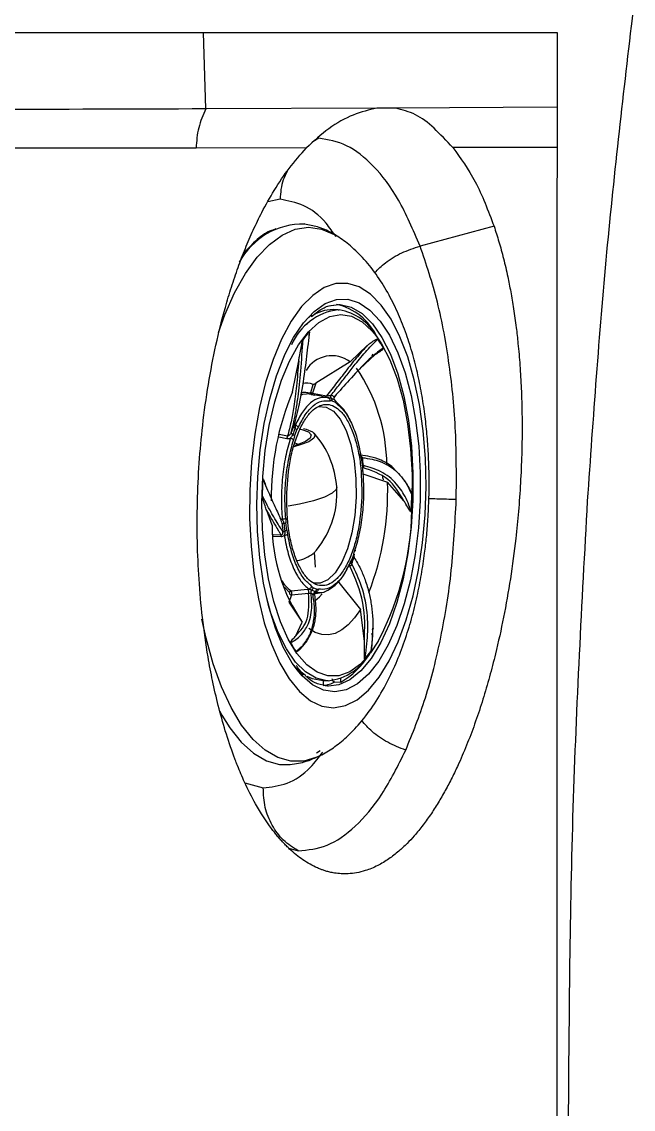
# Model space of a CAD drawing. Header units: inches. Extents: x 2 to 87, y 6 to 129.
# Drawn here: x 12.518 to 14.776, y 65.559 to 69.573 of the extents above; entities that cross this region are included whole.
import ezdxf

# ---------------------------------------------------------------- set-up
doc = ezdxf.new("R2010")
doc.units = ezdxf.units.IN
doc.header["$MEASUREMENT"] = 0
doc.layers.add('1', color=4, linetype='Continuous')

# ---------------------------------------------------------------- blocks, each defined once
blk = doc.blocks.new('2026 STRIDE')
at = {"layer": '1', "color": 3}
for p, q in [((9.2509, 48.4234), (10.856, 48.4234)), ((10.856, 48.4234), (12.1616, 48.4234)), ((10.8655, 48.1413), (10.856, 48.4234)), ((12.1616, 48.4234), (12.1616, 48.1477)), ((11.496, 48.1443), (10.8655, 48.1413)), ((11.5655, 48.1447), (11.496, 48.1443)), ((12.1616, 48.1477), (11.5655, 48.1447)), ((12.1616, 48.1477), (12.1615, 48.0733)), ((12.1615, 48.0733), (12.1615, 47.9989)), ((11.2816, 48.0329), (11.2663, 48.023)), ((11.2365, 47.9975), (10.8293, 47.9968)), ((12.1615, 47.9989), (11.7766, 47.9984)), ((11.139, 47.8078), (11.094, 47.7987)), ((11.1231, 47.6989), (11.1118, 47.6943)), ((11.2303, 47.7166), (11.2243, 47.7163)), ((11.9291, 47.7082), (11.6562, 47.635)), ((11.3457, 47.674), (11.3337, 47.6811)), ((11.2456, 47.3713), (11.2566, 47.3809)), ((11.3539, 47.4001), (11.335, 47.4006)), ((11.3539, 47.4001), (11.3578, 47.3999)), ((11.2393, 47.346), (11.2374, 47.3456)), ((11.3973, 47.2077), (11.4611, 47.2683)), ((11.1855, 47.0969), (11.2081, 47.2121)), ((11.3973, 47.2077), (11.2716, 47.1285)), ((11.489, 47.2335), (11.4335, 47.1819)), ((11.4814, 47.2264), (11.4787, 47.2329)), ((11.4797, 47.2377), (11.4826, 47.2304)), ((11.2521, 47.0951), (11.2616, 47.1244)), ((11.2716, 47.1285), (11.2594, 47.0916)), ((11.2922, 47.0808), (11.2461, 47.0889)), ((11.255, 47.0874), (11.2671, 47.0852)), ((11.2594, 47.0916), (11.3102, 47.0826)), ((11.2927, 47.0807), (11.2922, 47.0808)), ((11.2922, 47.0807), (11.3046, 47.0784)), ((11.3311, 47.0641), (11.324, 47.0636)), ((11.3311, 47.0641), (11.343, 47.0586)), ((11.3487, 47.0524), (11.343, 47.0586)), ((11.1908, 46.9757), (11.195, 46.9739)), ((11.195, 46.9739), (11.1949, 46.9625)), ((11.2064, 46.9654), (11.2011, 46.9563)), ((11.1343, 46.9304), (11.1645, 46.9249)), ((11.1362, 46.9403), (11.1669, 46.9348)), ((11.1926, 46.9339), (11.1888, 46.9188)), ((11.1926, 46.9339), (11.2011, 46.9563)), ((11.4407, 46.8464), (11.4373, 46.861)), ((11.4442, 46.8185), (11.4407, 46.8464)), ((11.4445, 46.8032), (11.4442, 46.8185)), ((11.4448, 46.7944), (11.5358, 46.7632)), ((11.5961, 46.6948), (11.5358, 46.7632)), ((11.1095, 46.6049), (11.0899, 46.6589)), ((11.1421, 46.6278), (11.147, 46.6266)), ((11.1599, 46.6293), (11.1603, 46.614)), ((11.1637, 46.5861), (11.1603, 46.614)), ((11.114, 46.57), (11.1417, 46.569)), ((11.1147, 46.5643), (11.1432, 46.5633)), ((11.1637, 46.5861), (11.1671, 46.5714)), ((11.2694, 46.4496), (11.2663, 46.5056)), ((11.4118, 46.4985), (11.4033, 46.4762)), ((11.4118, 46.4985), (11.4156, 46.5137)), ((11.398, 46.467), (11.4033, 46.4762)), ((11.3984, 46.4645), (11.4023, 46.4702)), ((11.174, 46.3568), (11.1551, 46.3761)), ((11.1797, 46.3623), (11.2409, 46.3687)), ((11.2409, 46.3687), (11.2459, 46.3692)), ((11.2557, 46.3801), (11.2614, 46.3739)), ((11.2733, 46.3684), (11.2614, 46.3739)), ((11.2733, 46.3684), (11.2805, 46.3689)), ((11.3517, 46.3991), (11.4355, 46.2943)), ((11.1817, 46.3464), (11.171, 46.3205)), ((11.171, 46.3205), (11.221, 46.2468)), ((11.2445, 46.353), (11.1817, 46.3464)), ((11.2599, 46.3513), (11.3022, 46.3581)), ((11.4503, 46.1763), (11.4355, 46.2943)), ((11.1973, 46.1967), (11.221, 46.2468)), ((11.4818, 46.2257), (11.4789, 46.2182)), ((11.4826, 46.2231), (11.4802, 46.2172)), ((11.2237, 46.1658), (11.2292, 46.1674)), ((11.2974, 46.0311), (11.3163, 46.0306)), ((11.2979, 46.0311), (11.2982, 46.0152)), ((11.2979, 46.0301), (11.3012, 46.031)), ((11.3417, 46.0264), (11.3632, 46.0258)), ((11.3637, 46.0261), (11.3635, 46.0387)), ((10.9158, 45.9196), (10.9246, 45.9034)), ((11.2737, 45.7652), (11.2869, 45.7729)), ((11.2862, 45.7538), (11.2798, 45.7507)), ((11.0096, 45.6537), (11.0769, 45.6354)), ((11.1716, 45.4123), (11.2065, 45.4028))]:
    blk.add_line(p, q, dxfattribs=at)
at = {"layer": '1', "color": 3, "flags": 128}
for points in [[(10.9112, 47.3164), (10.9349, 47.3808), (10.9714, 47.4626), (11.0114, 47.5339), (11.0545, 47.5937), (11.0999, 47.6413), (11.147, 47.6759), (11.1952, 47.6971), (11.2437, 47.7045), (11.292, 47.6981), (11.3394, 47.6779), (11.3434, 47.6755)], [(11.0271, 46.7347), (11.0265, 46.63), (11.0318, 46.5269), (11.0427, 46.4272), (11.0592, 46.3326), (11.0809, 46.2448), (11.1074, 46.1654), (11.1383, 46.0958), (11.173, 46.0372), (11.2109, 45.9908), (11.2514, 45.9572), (11.2936, 45.9372), (11.3368, 45.9311), (11.3804, 45.9389), (11.4234, 45.9606), (11.4651, 45.9958), (11.5049, 46.0438), (11.5419, 46.1037), (11.5755, 46.1746), (11.6051, 46.2551), (11.6302, 46.3438), (11.6504, 46.4391), (11.6652, 46.5394), (11.6744, 46.6428), (11.6779, 46.7475), (11.6756, 46.8515), (11.6675, 46.9532), (11.6537, 47.0506), (11.6346, 47.142), (11.6104, 47.2258), (11.5816, 47.3005), (11.5488, 47.3647), (11.5124, 47.4173), (11.4731, 47.4574), (11.4317, 47.4842), (11.3889, 47.4973), (11.3454, 47.4965), (11.302, 47.4817), (11.2595, 47.4532), (11.2187, 47.4115), (11.1802, 47.3574), (11.1448, 47.2919), (11.1132, 47.216), (11.0857, 47.1312), (11.063, 47.039), (11.0455, 46.941), (11.0335, 46.8389), (11.0271, 46.7347)], [(11.1773, 47.2764), (11.189, 47.2975), (11.2257, 47.3519), (11.2649, 47.394), (11.3058, 47.4228), (11.3477, 47.4379), (11.3897, 47.4388), (11.4311, 47.4257), (11.471, 47.3988), (11.5086, 47.3585), (11.5433, 47.3057), (11.5743, 47.2414), (11.601, 47.1669), (11.6229, 47.0835), (11.6396, 46.993), (11.6508, 46.897), (11.6563, 46.7976), (11.6558, 46.6965)], [(11.3142, 47.4135), (11.3189, 47.4149), (11.3566, 47.4197)], [(11.3566, 47.4197), (11.3607, 47.4196), (11.402, 47.4099), (11.442, 47.386), (11.4799, 47.3485), (11.5149, 47.2981), (11.5462, 47.2359), (11.5733, 47.163), (11.5956, 47.0811), (11.6127, 46.9917), (11.6241, 46.8966), (11.6297, 46.7979), (11.6293, 46.6975), (11.623, 46.5974), (11.6109, 46.4998), (11.5932, 46.4065), (11.5703, 46.3195), (11.5427, 46.2406), (11.5109, 46.1714), (11.4755, 46.1132), (11.4373, 46.0672), (11.3971, 46.0345), (11.3557, 46.0156), (11.318, 46.0108)], [(11.5017, 46.1772), (11.4732, 46.1341), (11.4356, 46.0923), (11.3963, 46.0637), (11.3559, 46.049), (11.3154, 46.0485), (11.2756, 46.0622), (11.2374, 46.0898), (11.2016, 46.1307), (11.1689, 46.1841), (11.1401, 46.2488), (11.1157, 46.3234), (11.0963, 46.4064), (11.0823, 46.496), (11.074, 46.5902), (11.0716, 46.6871), (11.0751, 46.7845), (11.0844, 46.8805), (11.0994, 46.973), (11.1197, 47.06), (11.1449, 47.1396), (11.1744, 47.2101), (11.2077, 47.2701), (11.244, 47.3183), (11.2826, 47.3536), (11.3226, 47.3753), (11.3631, 47.3829), (11.4033, 47.3763), (11.4424, 47.3556), (11.4796, 47.3213), (11.4939, 47.3035)], [(11.4939, 47.3035), (11.5139, 47.274), (11.5447, 47.2148), (11.5714, 47.1449), (11.5933, 47.0659), (11.6101, 46.9794), (11.6212, 46.8873), (11.6266, 46.7915), (11.6261, 46.694)], [(11.2017, 46.0711), (11.184, 46.096), (11.1511, 46.1547), (11.1222, 46.2242), (11.0978, 46.3034), (11.0784, 46.3905), (11.0644, 46.484), (11.0561, 46.5819), (11.0536, 46.6825), (11.0569, 46.7836), (11.0661, 46.8835), (11.0809, 46.98), (11.101, 47.0714), (11.1261, 47.1558), (11.1556, 47.2317), (11.1773, 47.2764)], [(11.2356, 47.0891), (11.222, 47.0867), (11.2139, 47.0839)], [(11.255, 47.0874), (11.2386, 47.0892), (11.2356, 47.0891)], [(11.2812, 47.0429), (11.3093, 47.0411), (11.3365, 47.0252), (11.3615, 46.9958), (11.3831, 46.9543), (11.4004, 46.9023), (11.4126, 46.8422), (11.4192, 46.7766), (11.4199, 46.7085), (11.4147, 46.6406), (11.4038, 46.5762), (11.3876, 46.5178), (11.367, 46.4681), (11.3427, 46.4293), (11.3159, 46.4031), (11.2877, 46.3906), (11.2633, 46.3912)], [(11.2097, 46.9605), (11.2192, 46.9582), (11.2437, 46.9489), (11.2545, 46.9379), (11.2507, 46.9259), (11.2328, 46.9135)], [(11.226, 46.9615), (11.2354, 46.959), (11.2586, 46.9493), (11.2681, 46.938), (11.2635, 46.9257), (11.2451, 46.9131)], [(11.2451, 46.9131), (11.2138, 46.9009), (11.1905, 46.8942)], [(11.2328, 46.9135), (11.2018, 46.9014), (11.1935, 46.8989)], [(11.2058, 46.9027), (11.2016, 46.9049), (11.1947, 46.9077)], [(11.3483, 46.7452), (11.3463, 46.7371), (11.3316, 46.7229), (11.3033, 46.7087), (11.2625, 46.6952), (11.2111, 46.683), (11.1688, 46.6753)], [(11.6558, 46.6965), (11.6496, 46.5957), (11.6376, 46.4973), (11.62, 46.4031), (11.5974, 46.315), (11.57, 46.2346), (11.5385, 46.1637), (11.5033, 46.1034), (11.4653, 46.055), (11.4252, 46.0195), (11.3837, 45.9975), (11.3416, 45.9895), (11.2998, 45.9955), (11.2591, 46.0156), (11.2202, 46.0493), (11.2017, 46.0711)], [(11.3163, 46.0306), (11.3123, 46.0307), (11.2722, 46.0402), (11.2333, 46.0633), (11.1965, 46.0998), (11.1625, 46.1488), (11.132, 46.2093), (11.1056, 46.2801), (11.0898, 46.3355)], [(11.2679, 46.3258), (11.2847, 46.3402), (11.2949, 46.3514)], [(11.2715, 46.3577), (11.2877, 46.356), (11.3006, 46.3578)], [(11.4355, 46.2943), (11.4138, 46.2628), (11.3909, 46.2373), (11.3671, 46.2182), (11.3426, 46.2057), (11.3179, 46.1999), (11.2932, 46.201), (11.2689, 46.209), (11.2453, 46.2237)], [(11.2798, 45.7507), (11.2753, 45.7486), (11.2268, 45.7343), (11.1783, 45.7338), (11.1304, 45.7471), (11.0838, 45.774), (11.0392, 45.8142), (10.9971, 45.8671), (10.9582, 45.932), (10.9231, 46.0079), (10.8921, 46.0937), (10.8658, 46.1884), (10.8506, 46.2577)], [(11.2241, 46.0516), (11.1947, 46.082), (11.1841, 46.0955)], [(11.2384, 46.0478), (11.2575, 46.039), (11.2979, 46.0311)], [(11.318, 46.0108), (11.3139, 46.011), (11.306, 46.0117)], [(10.9246, 45.9034), (10.9534, 45.8572), (10.996, 45.8036), (11.0412, 45.7629), (11.0884, 45.7356), (11.1369, 45.7221), (11.1763, 45.7214)]]:
    blk.add_lwpolyline(points, dxfattribs=at)
at = {"layer": '1', "color": 3}
for centre, radius, start, end in [((11.2261, 47.4452), 0.2714, 89.1301, 151.3177), ((11.3012, 47.2096), 0.2152, 24.8516, 77.4802), ((11.3818, 47.1832), 0.2187, 97.3377, 156.3397), ((11.3338, 47.2636), 0.137, 89.4966, 125.9429), ((11.3243, 47.2076), 0.1952, 28.6859, 80.1098), ((11.4978, 47.0889), 0.3402, 137.5309, 143.6037), ((11.1628, 47.0569), 0.4107, 29.4318, 34.7872), ((11.3302, 47.1196), 0.1108, 52.7139, 149.1512), ((10.8936, 46.8237), 0.6396, 0.2575, 34.3532), ((11.2359, 47.0568), 0.0723, 69.1448, 101.5596), ((12.1004, 46.7089), 0.9938, 157.0193, 180.822), ((11.2559, 47.0928), 0.00546, 173.6864, 260.5433), ((11.3007, 47.0104), 0.0787, 60.2922, 70.4142), ((11.3027, 47.0011), 0.0762, 60.291, 70.4147), ((11.6318, 46.7891), 0.478, 157.6944, 160.7338), ((11.6233, 46.7867), 0.463, 157.6944, 160.7338), ((11.019, 46.724), 0.33, 3.6855, 41.8686), ((10.7026, 46.7446), 0.7455, 5.898, 8.1104), ((10.6811, 46.7455), 0.7697, 5.898, 8.1103), ((12.673, 46.6786), 1.6004, 176.5545, 178.7165), ((10.5072, 46.7279), 1.0292, 338.8516, 1.9653), ((11.019, 46.724), 0.33, 317.4009, 3.6855), ((10.5405, 46.682), 1.0857, 332.293, 0.6358), ((10.0254, 46.7513), 1.6004, 356.5545, 358.7167), ((11.749, 46.6077), 0.6396, 180.2575, 214.3532), ((11.9119, 46.6872), 0.7697, 185.898, 188.1104), ((11.8946, 46.6881), 0.7455, 185.898, 188.1104), ((11.175, 46.6154), 0.1439, 281.2898, 307.1152), ((10.9739, 46.6459), 0.463, 337.6944, 340.7338), ((10.9613, 46.6437), 0.4781, 337.6944, 340.7338), ((11.2389, 46.5047), 0.1593, 292.7928, 339.5461), ((11.2726, 46.483), 0.1523, 212.5648, 232.411), ((11.2945, 46.4316), 0.0762, 240.291, 250.4148), ((11.1818, 46.3548), 0.0084, 211.2286, 269.627), ((11.2923, 46.4224), 0.0787, 240.291, 250.4148), ((11.5355, 46.373), 0.4107, 209.4318, 214.7867), ((11.293, 46.235), 0.2058, 276.5028, 330.9601), ((11.2219, 46.2742), 0.2858, 299.6299, 328.3258), ((11.2005, 46.341), 0.3402, 317.5309, 323.6037), ((11.2791, 46.1515), 0.1399, 277.8954, 296.6102)]:
    blk.add_arc(centre, radius, start, end, dxfattribs=at)
for points, knots in [([(12.2745, 46.6948), (12.2959, 47.0009), (12.338, 47.605), (12.4083, 48.2061), (12.4429, 48.5027)], [0, 0, 0, 0, 0.506653, 1, 1, 1, 1]), ([(10.8655, 48.1413), (10.5956, 48.1404), (10.0558, 48.1385), (9.5331, 48.1382), (9.2718, 48.138)], [0, 0, 0, 0, 0.499999, 1, 1, 1, 1]), ([(10.8655, 48.1413), (10.8551, 48.1185), (10.8342, 48.0731), (10.8309, 48.0222), (10.8293, 47.9968)], [0, 0, 0, 0, 0.500117, 1, 1, 1, 1]), ([(11.496, 48.1443), (11.4676, 48.1375), (11.4105, 48.124), (11.3164, 48.0717), (11.2632, 48.0223), (11.2365, 47.9975)], [0, 0, 0, 0, 0.331124, 0.6637, 1, 1, 1, 1]), ([(11.7766, 47.9984), (11.7534, 48.0236), (11.707, 48.074), (11.6403, 48.1249), (11.5904, 48.1381), (11.5655, 48.1447)], [0, 0, 0, 0, 0.334467, 0.668149, 1, 1, 1, 1]), ([(11.6562, 47.635), (11.6305, 47.6948), (11.5795, 47.8132), (11.486, 47.9355), (11.3862, 48.0154), (11.3163, 48.0271), (11.2816, 48.0329)], [0, 0, 0, 0, 0.2566422, 0.5085166, 0.7561423, 1, 1, 1, 1]), ([(10.8293, 47.9968), (10.5576, 47.9964), (10.0143, 47.9956), (9.491, 47.9954), (9.2294, 47.9953)], [0, 0, 0, 0, 0.499999, 1, 1, 1, 1]), ([(11.9291, 47.7082), (11.9352, 47.6894), (11.9476, 47.651), (11.9644, 47.5888), (11.9788, 47.5269), (11.9911, 47.4649), (12.0017, 47.4023), (12.0105, 47.3385), (12.0184, 47.2689), (12.0249, 47.1939), (12.0297, 47.1129), (12.0322, 47.0337), (12.0329, 46.9529), (12.0314, 46.8619), (12.0271, 46.7609), (12.0197, 46.6573), (12.0079, 46.539), (11.9903, 46.4078), (11.9651, 46.2651), (11.9386, 46.1448), (11.9126, 46.0446), (11.8882, 45.9613), (11.8612, 45.8798), (11.8316, 45.8009), (11.8032, 45.7341), (11.7766, 45.6779), (11.7522, 45.6308), (11.7258, 45.5846), (11.6974, 45.5398), (11.6668, 45.4972), (11.6369, 45.4606), (11.6068, 45.4284), (11.5757, 45.3994), (11.5396, 45.3715), (11.4984, 45.3467), (11.448, 45.326), (11.3943, 45.3162), (11.3507, 45.3186), (11.3235, 45.3241), (11.3089, 45.3279), (11.2964, 45.332), (11.2859, 45.336), (11.2615, 45.3462), (11.224, 45.3673), (11.1863, 45.3979), (11.1625, 45.421), (11.1509, 45.433), (11.1397, 45.4454), (11.1287, 45.4582), (11.1181, 45.4713), (11.0907, 45.5071), (11.0528, 45.5658), (11.0117, 45.6469), (10.9888, 45.7003), (10.9778, 45.7283), (10.9741, 45.7378), (10.9712, 45.7455), (10.9582, 45.7801), (10.9371, 45.8427), (10.911, 45.9364), (10.8899, 46.0281), (10.8696, 46.1355), (10.8519, 46.2602), (10.8391, 46.4026), (10.8328, 46.5456), (10.833, 46.6892), (10.8397, 46.8333), (10.853, 46.9787), (10.8733, 47.1249), (10.9013, 47.2709), (10.931, 47.3898), (10.9593, 47.4841), (10.9839, 47.5568), (11.0108, 47.6273), (11.04, 47.6952), (11.0752, 47.7677), (11.1189, 47.8452), (11.1737, 47.9271), (11.2148, 47.9732), (11.2365, 47.9975)], [0, 0, 0, 0, 0.010836, 0.022084, 0.033736, 0.043041, 0.053218, 0.064252, 0.07325, 0.085443, 0.098218, 0.109155, 0.12001, 0.133098, 0.14803, 0.162911, 0.177011, 0.198419, 0.219414, 0.240018, 0.253422, 0.267139, 0.281168, 0.295508, 0.310159, 0.319909, 0.33014, 0.34085, 0.352037, 0.363699, 0.375834, 0.3854, 0.396545, 0.409259, 0.423535, 0.439366, 0.461016, 0.478323, 0.484036, 0.48906, 0.493395, 0.497041, 0.500001, 0.518976, 0.536758, 0.541221, 0.545602, 0.549902, 0.554121, 0.558259, 0.562317, 0.586677, 0.605182, 0.61784, 0.620091, 0.621977, 0.623497, 0.624652, 0.64221, 0.658569, 0.673731, 0.687698, 0.709743, 0.730618, 0.750324, 0.771171, 0.791495, 0.811301, 0.833217, 0.855081, 0.876904, 0.889169, 0.901612, 0.914236, 0.927044, 0.940042, 0.957872, 0.977841, 1, 1, 1, 1]), ([(11.7766, 47.9984), (11.8055, 47.9593), (11.8638, 47.8804), (11.9072, 47.7659), (11.9291, 47.7082)], [0, 0, 0, 0, 0.495376, 1, 1, 1, 1]), ([(12.1615, 47.9989), (12.1614, 47.7582), (12.1613, 47.2811), (12.1611, 46.5614), (12.1609, 45.8467), (12.1607, 45.1346), (12.1605, 44.424), (12.1603, 43.7133), (12.1601, 43.0011), (12.1599, 42.286), (12.1597, 41.566), (12.1596, 41.0887), (12.1595, 40.8478)], [0, 0, 0, 0, 0.102817, 0.203761, 0.303279, 0.401836, 0.499914, 0.597999, 0.696577, 0.796129, 0.89712, 1, 1, 1, 1]), ([(11.1651, 47.911), (11.1598, 47.9005), (11.1436, 47.8688), (11.1408, 47.8323), (11.139, 47.8078)], [0, 0, 0, 0, 0.32846, 1, 1, 1, 1]), ([(11.3452, 47.6696), (11.3333, 47.687), (11.2968, 47.7403), (11.2268, 47.7916), (11.1683, 47.8024), (11.139, 47.8078)], [0, 0, 0, 0, 0.194529, 0.597264, 1, 1, 1, 1]), ([(11.1118, 47.6943), (11.1064, 47.6923), (11.0822, 47.6832), (11.0457, 47.6539), (11.0162, 47.6211), (11.0037, 47.6073)], [0, 0, 0, 0, 0.1417816, 0.6380078, 1, 1, 1, 1]), ([(11.3475, 47.6717), (11.3417, 47.6757), (11.32, 47.6903), (11.2805, 47.7066), (11.2459, 47.7129), (11.2301, 47.7158)], [0, 0, 0, 0, 0.167373, 0.620401, 1, 1, 1, 1]), ([(11.6888, 46.7056), (11.6892, 46.7424), (11.6899, 46.7941), (11.6869, 46.8696), (11.6827, 46.9331), (11.6749, 47.0072), (11.6636, 47.0829), (11.6485, 47.1596), (11.6294, 47.2356), (11.6057, 47.3107), (11.5768, 47.3843), (11.5419, 47.456), (11.5, 47.5245), (11.4522, 47.5859), (11.4011, 47.6356), (11.3655, 47.6625), (11.3473, 47.6732), (11.3457, 47.674)], [0, 0, 0, 0, 0.090554, 0.12721, 0.18767, 0.249635, 0.316186, 0.385343, 0.456447, 0.529501, 0.605943, 0.684409, 0.765427, 0.848439, 0.924932, 0.993715, 1, 1, 1, 1]), ([(11.4886, 47.5365), (11.5011, 47.5492), (11.5288, 47.5772), (11.5875, 47.6123), (11.6332, 47.6274), (11.6562, 47.635)], [0, 0, 0, 0, 0.29207, 0.644215, 1, 1, 1, 1]), ([(11.7896, 46.6994), (11.7901, 46.7834), (11.7911, 46.9529), (11.7663, 47.2001), (11.7235, 47.4354), (11.6788, 47.5681), (11.6562, 47.635)], [0, 0, 0, 0, 0.243852, 0.491476, 0.743351, 1, 1, 1, 1]), ([(11.2572, 47.3751), (11.2639, 47.3814), (11.2831, 47.3993), (11.3166, 47.4161), (11.343, 47.4185), (11.3566, 47.4197)], [0, 0, 0, 0, 0.207802, 0.591802, 1, 1, 1, 1]), ([(11.1805, 46.9468), (11.1839, 46.9604), (11.1906, 46.9865), (11.1987, 47.0306), (11.2053, 47.076), (11.2109, 47.1246), (11.2178, 47.1958), (11.2214, 47.2516), (11.224, 47.2907)], [0, 0, 0, 0, 0.135552, 0.260798, 0.405842, 0.535564, 0.673856, 1, 1, 1, 1]), ([(11.2469, 47.3185), (11.2468, 47.3177), (11.2466, 47.3154), (11.2459, 47.3086), (11.2437, 47.287), (11.2382, 47.237), (11.2275, 47.154), (11.2124, 47.0569), (11.1966, 46.9974), (11.1895, 46.9705)], [0, 0, 0, 0, 0.007325, 0.019566, 0.058651, 0.192116, 0.441769, 0.746986, 1, 1, 1, 1]), ([(11.2081, 47.2121), (11.209, 47.2172), (11.2115, 47.2313), (11.215, 47.2509), (11.2184, 47.2685), (11.2207, 47.2792), (11.2221, 47.2853), (11.2231, 47.2885), (11.2236, 47.2901), (11.2239, 47.2906), (11.224, 47.2907)], [0, 0, 0, 0, 0.191797, 0.519572, 0.729704, 0.856737, 0.930022, 0.970712, 0.992634, 1, 1, 1, 1]), ([(11.2469, 47.3185), (11.2469, 47.3186), (11.247, 47.3187), (11.2472, 47.3187), (11.2473, 47.3186), (11.2474, 47.3182), (11.2475, 47.3173), (11.2474, 47.3134), (11.2465, 47.3067), (11.2454, 47.3008), (11.2448, 47.2979)], [0, 0, 0, 0, 0.016627, 0.033418, 0.048619, 0.065232, 0.093637, 0.182347, 0.590275, 1, 1, 1, 1]), ([(11.3271, 47.0845), (11.3381, 47.0984), (11.3587, 47.1243), (11.3885, 47.1629), (11.4145, 47.196), (11.4388, 47.226), (11.4601, 47.2507), (11.4811, 47.2733), (11.4937, 47.2851), (11.5002, 47.2912)], [0, 0, 0, 0, 0.154271, 0.288952, 0.454424, 0.575072, 0.714225, 0.852753, 1, 1, 1, 1]), ([(11.4611, 47.2683), (11.4638, 47.2704), (11.4708, 47.2763), (11.4805, 47.2833), (11.489, 47.2884), (11.4942, 47.2908), (11.4973, 47.2917), (11.4989, 47.2918), (11.4998, 47.2916), (11.5001, 47.2913), (11.5002, 47.2912)], [0, 0, 0, 0, 0.191801, 0.519634, 0.729787, 0.856818, 0.93009, 0.970764, 0.992671, 1, 1, 1, 1]), ([(11.4611, 47.2683), (11.4493, 47.2552), (11.4263, 47.2297), (11.3882, 47.1818), (11.3501, 47.1324), (11.3234, 47.099), (11.3102, 47.0826)], [0, 0, 0, 0, 0.280747, 0.545552, 0.776817, 1, 1, 1, 1]), ([(11.5206, 47.2587), (11.5202, 47.2585), (11.5194, 47.258), (11.5168, 47.2563), (11.5084, 47.2507), (11.4881, 47.2356), (11.4505, 47.2017), (11.3995, 47.1464), (11.3584, 47.0998), (11.3397, 47.0788)], [0, 0, 0, 0, 0.007325, 0.019566, 0.05865, 0.192116, 0.441769, 0.746986, 1, 1, 1, 1]), ([(11.5206, 47.2587), (11.5206, 47.2586), (11.5207, 47.2585), (11.5207, 47.2582), (11.5207, 47.2578), (11.5207, 47.2573), (11.5203, 47.2565), (11.5187, 47.2541), (11.5115, 47.2478), (11.5013, 47.2411), (11.4921, 47.2354), (11.489, 47.2335)], [0, 0, 0, 0, 0.005501, 0.011055, 0.016084, 0.02158, 0.030977, 0.060324, 0.195274, 0.730604, 1, 1, 1, 1]), ([(11.2081, 47.2121), (11.2054, 47.1807), (11.2005, 47.123), (11.1908, 47.047), (11.1802, 46.9854), (11.1713, 46.9515), (11.1669, 46.9348)], [0, 0, 0, 0, 0.317509, 0.583481, 0.794833, 1, 1, 1, 1]), ([(11.2716, 47.1285), (11.2703, 47.1276), (11.2676, 47.1259), (11.2643, 47.1246), (11.2624, 47.1242), (11.2618, 47.1244), (11.2616, 47.1244)], [0, 0, 0, 0, 0.355757, 0.72292, 0.91627, 1, 1, 1, 1]), ([(11.2165, 47.0923), (11.2168, 47.0925), (11.228, 47.0986), (11.2394, 47.096), (11.2505, 47.0934)], [0, 0, 0, 0, 0.025643, 1, 1, 1, 1]), ([(11.2505, 47.0934), (11.2506, 47.0934), (11.2509, 47.0934), (11.2514, 47.0937), (11.2518, 47.0942), (11.252, 47.0948), (11.2521, 47.0951)], [0, 0, 0, 0, 0.2447753, 0.4924292, 0.7447136, 1, 1, 1, 1]), ([(11.2594, 47.0916), (11.2586, 47.0917), (11.2575, 47.0918), (11.256, 47.0923), (11.2549, 47.0927), (11.2539, 47.0933), (11.2528, 47.0941), (11.2524, 47.0947), (11.2521, 47.0951)], [0, 0, 0, 0, 0.250263, 0.382232, 0.514843, 0.645287, 0.771015, 1, 1, 1, 1]), ([(11.253, 47.0881), (11.2536, 47.0879), (11.2547, 47.0874), (11.2558, 47.0875), (11.2562, 47.0875)], [0, 0, 0, 0, 0.587395, 1, 1, 1, 1]), ([(11.255, 47.0874), (11.2554, 47.0874), (11.2562, 47.0873), (11.2574, 47.0882), (11.2585, 47.0896), (11.2591, 47.0909), (11.2594, 47.0916)], [0, 0, 0, 0, 0.245118, 0.499544, 0.75421, 1, 1, 1, 1]), ([(11.3102, 47.0826), (11.3109, 47.0826), (11.3123, 47.0826), (11.3155, 47.0827), (11.3195, 47.0831), (11.3239, 47.0837), (11.3261, 47.0843), (11.3271, 47.0845)], [0, 0, 0, 0, 0.111467, 0.230181, 0.482258, 0.743371, 1, 1, 1, 1]), ([(11.1635, 46.7247), (11.1668, 46.7666), (11.1718, 46.8312), (11.1917, 46.908), (11.2113, 46.9604), (11.235, 47.0025), (11.2686, 47.0409), (11.3136, 47.0588), (11.3572, 47.0355), (11.3881, 46.9932), (11.4089, 46.9484), (11.425, 46.8938), (11.4397, 46.8149), (11.4404, 46.75), (11.4409, 46.7078)], [0, 0, 0, 0, 0.119728, 0.18418, 0.25, 0.31582, 0.380272, 0.5, 0.619728, 0.68418, 0.75, 0.81582, 0.880272, 1, 1, 1, 1]), ([(11.3164, 47.0753), (11.3056, 47.0761), (11.2838, 47.0779), (11.2515, 47.0586), (11.2209, 47.0253), (11.2037, 46.991), (11.195, 46.9739)], [0, 0, 0, 0, 0.25, 0.5, 0.75, 1, 1, 1, 1]), ([(11.2064, 46.9654), (11.2147, 46.9819), (11.2314, 47.0151), (11.2611, 47.0476), (11.2925, 47.0662), (11.3136, 47.0645), (11.324, 47.0636)], [0, 0, 0, 0, 0.2470114, 0.5, 0.7529886, 1, 1, 1, 1]), ([(11.3046, 47.0784), (11.3051, 47.0784), (11.306, 47.0783), (11.3075, 47.0791), (11.309, 47.0805), (11.3098, 47.0819), (11.3102, 47.0826)], [0, 0, 0, 0, 0.245337, 0.5, 0.754663, 1, 1, 1, 1]), ([(11.3046, 47.0784), (11.3063, 47.078), (11.3101, 47.077), (11.3142, 47.0759), (11.3164, 47.0753)], [0, 0, 0, 0, 0.459375, 1, 1, 1, 1]), ([(11.3282, 47.0729), (11.3263, 47.0733), (11.323, 47.0741), (11.3184, 47.0749), (11.3164, 47.0753)], [0, 0, 0, 0, 0.571399, 1, 1, 1, 1]), ([(11.3405, 47.0673), (11.3398, 47.0681), (11.3386, 47.0698), (11.3381, 47.073), (11.3384, 47.0761), (11.3393, 47.0779), (11.3397, 47.0788)], [0, 0, 0, 0, 0.266689, 0.531115, 0.778754, 1, 1, 1, 1]), ([(11.3397, 47.0788), (11.3403, 47.0789), (11.3414, 47.0791), (11.3418, 47.0794), (11.3414, 47.0797), (11.3408, 47.0798), (11.3399, 47.08), (11.339, 47.08), (11.3386, 47.08)], [0, 0, 0, 0, 0.277558, 0.532524, 0.651825, 0.767232, 0.882131, 1, 1, 1, 1]), ([(11.3407, 47.067), (11.3402, 47.0678), (11.3391, 47.0695), (11.3388, 47.0732), (11.3397, 47.0768), (11.3411, 47.0786), (11.3417, 47.0795)], [0, 0, 0, 0, 0.275267, 0.538745, 0.782071, 1, 1, 1, 1]), ([(11.3405, 47.0673), (11.3409, 47.0667), (11.3419, 47.0655), (11.3427, 47.0633), (11.3432, 47.0609), (11.3431, 47.0594), (11.343, 47.0586)], [0, 0, 0, 0, 0.257259, 0.51339, 0.762603, 1, 1, 1, 1]), ([(11.342, 47.0637), (11.342, 47.0639), (11.342, 47.0643), (11.3422, 47.0648), (11.3423, 47.0655), (11.342, 47.0663), (11.3409, 47.067), (11.3405, 47.0673)], [0, 0, 0, 0, 0.224307, 0.303573, 0.473827, 0.745729, 1, 1, 1, 1]), ([(11.398, 46.989), (11.3978, 46.9895), (11.3906, 47.009), (11.3739, 47.0345), (11.356, 47.0506), (11.3481, 47.0577)], [0, 0, 0, 0, 0.013732, 0.563069, 1, 1, 1, 1]), ([(11.3487, 47.0524), (11.3584, 47.0442), (11.3779, 47.0275), (11.4031, 46.9834), (11.424, 46.928), (11.4329, 46.8832), (11.4373, 46.861)], [0, 0, 0, 0, 0.2470114, 0.5, 0.7529886, 1, 1, 1, 1]), ([(11.1949, 46.9625), (11.194, 46.963), (11.1921, 46.9642), (11.1902, 46.9665), (11.1893, 46.9687), (11.1894, 46.9699), (11.1895, 46.9705)], [0, 0, 0, 0, 0.266689, 0.531115, 0.778754, 1, 1, 1, 1]), ([(11.1769, 46.9257), (11.1706, 46.9034), (11.1581, 46.8589), (11.1473, 46.7828), (11.1426, 46.7039), (11.1455, 46.6524), (11.147, 46.6266)], [0, 0, 0, 0, 0.25, 0.5, 0.75, 1, 1, 1, 1]), ([(11.1645, 46.9249), (11.1648, 46.9257), (11.1654, 46.9272), (11.1662, 46.9298), (11.1667, 46.9324), (11.1668, 46.934), (11.1669, 46.9348)], [0, 0, 0, 0, 0.245337, 0.5, 0.754663, 1, 1, 1, 1]), ([(11.1645, 46.9249), (11.1664, 46.9246), (11.1705, 46.924), (11.1746, 46.9251), (11.1769, 46.9257)], [0, 0, 0, 0, 0.459354, 1, 1, 1, 1]), ([(11.1669, 46.9348), (11.1676, 46.9349), (11.1689, 46.935), (11.1718, 46.9361), (11.1751, 46.9384), (11.1785, 46.9422), (11.1798, 46.9453), (11.1805, 46.9468)], [0, 0, 0, 0, 0.111469, 0.230184, 0.482261, 0.743373, 1, 1, 1, 1]), ([(11.1862, 46.9395), (11.1848, 46.9367), (11.1824, 46.9319), (11.1785, 46.9276), (11.1769, 46.9257)], [0, 0, 0, 0, 0.571403, 1, 1, 1, 1]), ([(11.1599, 46.6293), (11.1585, 46.6539), (11.1557, 46.7038), (11.1602, 46.7804), (11.1707, 46.8544), (11.1828, 46.8975), (11.1888, 46.9188)], [0, 0, 0, 0, 0.247011, 0.5, 0.752989, 1, 1, 1, 1]), ([(11.5698, 46.8015), (11.5653, 46.8071), (11.5501, 46.826), (11.5166, 46.8439), (11.4758, 46.8585), (11.4477, 46.8619), (11.435, 46.8634)], [0, 0, 0, 0, 0.145279, 0.494049, 0.771148, 1, 1, 1, 1]), ([(11.4375, 46.8605), (11.4385, 46.8597), (11.4409, 46.8577), (11.4424, 46.8554), (11.4431, 46.8541)], [0, 0, 0, 0, 0.461386, 1, 1, 1, 1]), ([(11.4431, 46.8541), (11.4552, 46.8525), (11.4783, 46.8495), (11.5106, 46.8398), (11.5395, 46.826), (11.5656, 46.8072), (11.5886, 46.7833), (11.6094, 46.7531), (11.6199, 46.7282), (11.6253, 46.7154)], [0, 0, 0, 0, 0.136039, 0.261937, 0.40799, 0.540278, 0.678402, 0.83502, 1, 1, 1, 1]), ([(11.4445, 46.8032), (11.4459, 46.7786), (11.4488, 46.7287), (11.4442, 46.652), (11.4337, 46.5781), (11.4216, 46.535), (11.4156, 46.5137)], [0, 0, 0, 0, 0.247011, 0.5, 0.752989, 1, 1, 1, 1]), ([(11.4439, 46.8232), (11.4442, 46.8234), (11.4448, 46.8239), (11.4461, 46.8244), (11.4468, 46.8246)], [0, 0, 0, 0, 0.465819, 1, 1, 1, 1]), ([(11.4468, 46.8246), (11.4471, 46.8237), (11.4478, 46.8219), (11.4477, 46.8199), (11.447, 46.8186), (11.4463, 46.8179), (11.4452, 46.8175), (11.4444, 46.8174), (11.444, 46.8174)], [0, 0, 0, 0, 0.277559, 0.532523, 0.651824, 0.76723, 0.88213, 1, 1, 1, 1]), ([(11.5961, 46.6948), (11.5789, 46.7241), (11.544, 46.7833), (11.4775, 46.806), (11.444, 46.8174)], [0, 0, 0, 0, 0.494868, 1, 1, 1, 1]), ([(11.4441, 46.8212), (11.4444, 46.821), (11.445, 46.8206), (11.4452, 46.8199), (11.445, 46.8192), (11.4444, 46.8187), (11.4442, 46.8185)], [0, 0, 0, 0, 0.257259, 0.51339, 0.762603, 1, 1, 1, 1]), ([(11.6228, 46.6551), (11.6227, 46.6558), (11.6221, 46.6575), (11.6205, 46.6626), (11.6152, 46.6786), (11.6008, 46.7135), (11.5686, 46.7627), (11.5165, 46.805), (11.4685, 46.8185), (11.4468, 46.8246)], [0, 0, 0, 0, 0.0073244, 0.0195649, 0.0586495, 0.1921162, 0.4417694, 0.7469864, 1, 1, 1, 1]), ([(11.0755, 46.7748), (11.0755, 46.7749), (11.0755, 46.7752), (11.0756, 46.7755), (11.0757, 46.7757), (11.0758, 46.7758), (11.0762, 46.7758), (11.0774, 46.7743), (11.0808, 46.7666), (11.0833, 46.7585), (11.0852, 46.7524)], [0, 0, 0, 0, 0.008977, 0.018042, 0.026249, 0.035218, 0.050554, 0.098448, 0.318685, 1, 1, 1, 1]), ([(11.0755, 46.7748), (11.0758, 46.7741), (11.0765, 46.7724), (11.0787, 46.7672), (11.0856, 46.7512), (11.1008, 46.7163), (11.1227, 46.6673), (11.1422, 46.626), (11.145, 46.6137), (11.1463, 46.6082)], [0, 0, 0, 0, 0.007324, 0.019564, 0.058649, 0.192116, 0.441769, 0.746986, 1, 1, 1, 1]), ([(11.5212, 46.7727), (11.5208, 46.7736), (11.5199, 46.7755), (11.5186, 46.7799), (11.5183, 46.7839), (11.5181, 46.7864)], [0, 0, 0, 0, 0.264373, 0.522961, 1, 1, 1, 1]), ([(11.5959, 46.7713), (11.5982, 46.7683), (11.6045, 46.7601), (11.6123, 46.7474), (11.6187, 46.7349), (11.6222, 46.7266), (11.6241, 46.7214), (11.625, 46.7182), (11.6253, 46.7164), (11.6253, 46.7156), (11.6253, 46.7154)], [0, 0, 0, 0, 0.191814, 0.519611, 0.729753, 0.856784, 0.930061, 0.970742, 0.992656, 1, 1, 1, 1]), ([(11.4409, 46.7078), (11.4376, 46.6658), (11.4326, 46.6013), (11.4128, 46.5245), (11.3931, 46.4721), (11.3694, 46.43), (11.3358, 46.3915), (11.2908, 46.3737), (11.2472, 46.3969), (11.2163, 46.4393), (11.1955, 46.4841), (11.1794, 46.5387), (11.1647, 46.6176), (11.164, 46.6825), (11.1635, 46.7247)], [0, 0, 0, 0, 0.119728, 0.18418, 0.25, 0.31582, 0.380272, 0.5, 0.619728, 0.68418, 0.75, 0.81582, 0.880272, 1, 1, 1, 1]), ([(11.0899, 46.6589), (11.0888, 46.6619), (11.0858, 46.6699), (11.0815, 46.6825), (11.0775, 46.695), (11.0749, 46.7044), (11.0732, 46.7101), (11.073, 46.714), (11.073, 46.7145)], [0, 0, 0, 0, 0.191782, 0.518998, 0.728969, 0.85611, 0.98384, 1, 1, 1, 1]), ([(11.1499, 46.5787), (11.1493, 46.5802), (11.1482, 46.5831), (11.1407, 46.5947), (11.1288, 46.6136), (11.112, 46.642), (11.0931, 46.676), (11.0794, 46.7023), (11.073, 46.7145)], [0, 0, 0, 0, 0.154219, 0.301464, 0.47799, 0.661716, 0.843633, 1, 1, 1, 1]), ([(11.2807, 45.7511), (11.2971, 45.7599), (11.3301, 45.7778), (11.38, 45.8173), (11.4317, 45.8693), (11.4826, 45.9355), (11.5289, 46.0124), (11.5674, 46.093), (11.599, 46.175), (11.6247, 46.2577), (11.6453, 46.3403), (11.6613, 46.4215), (11.6724, 46.4945), (11.6801, 46.5625), (11.6859, 46.6305), (11.6877, 46.6792), (11.6888, 46.7056)], [0, 0, 0, 0, 0.064901, 0.130781, 0.203373, 0.292224, 0.381005, 0.466624, 0.547078, 0.624025, 0.698553, 0.768088, 0.83371, 0.881967, 0.935867, 1, 1, 1, 1]), ([(11.6228, 46.6551), (11.6228, 46.655), (11.6228, 46.6547), (11.6227, 46.6544), (11.6226, 46.6542), (11.6224, 46.6541), (11.6219, 46.6541), (11.6201, 46.6556), (11.614, 46.6649), (11.606, 46.6789), (11.5986, 46.6908), (11.5961, 46.6948)], [0, 0, 0, 0, 0.005486, 0.011027, 0.016042, 0.021524, 0.030897, 0.060168, 0.194769, 0.728714, 1, 1, 1, 1]), ([(11.6031, 45.7745), (11.6284, 45.837), (11.6792, 45.9624), (11.7355, 46.1898), (11.7759, 46.4376), (11.785, 46.6117), (11.7896, 46.6994)], [0, 0, 0, 0, 0.245875, 0.49425, 0.745489, 1, 1, 1, 1]), ([(11.7896, 46.6994), (11.765, 46.7001), (11.7296, 46.7011), (11.6982, 46.702), (11.6886, 46.7023)], [0, 0, 0, 0, 0.693604, 1, 1, 1, 1]), ([(12.2041, 44.414), (12.2069, 44.7966), (12.2125, 45.5575), (12.2539, 46.3171), (12.2745, 46.6948)], [0, 0, 0, 0, 0.502783, 1, 1, 1, 1]), ([(11.0899, 46.6589), (11.0981, 46.6441), (11.1144, 46.6147), (11.1294, 46.5908), (11.1374, 46.578), (11.1412, 46.5716), (11.1416, 46.5698), (11.1417, 46.569)], [0, 0, 0, 0, 0.284599, 0.565427, 0.713522, 0.857932, 1, 1, 1, 1]), ([(11.147, 46.6266), (11.148, 46.6247), (11.1499, 46.6214), (11.1523, 46.6164), (11.1528, 46.6132), (11.1531, 46.6115)], [0, 0, 0, 0, 0.40286, 0.687897, 1, 1, 1, 1]), ([(11.1417, 46.569), (11.1423, 46.569), (11.1437, 46.5691), (11.146, 46.57), (11.1483, 46.5719), (11.15, 46.575), (11.1499, 46.5774), (11.1499, 46.5787)], [0, 0, 0, 0, 0.111418, 0.230072, 0.482003, 0.743082, 1, 1, 1, 1]), ([(11.1432, 46.5633), (11.1431, 46.564), (11.143, 46.5656), (11.1427, 46.5674), (11.1422, 46.5686), (11.1419, 46.5689), (11.1417, 46.569)], [0, 0, 0, 0, 0.245337, 0.5, 0.754663, 1, 1, 1, 1]), ([(11.1432, 46.5633), (11.1451, 46.5634), (11.1492, 46.5636), (11.1526, 46.5657), (11.1544, 46.5669)], [0, 0, 0, 0, 0.459104, 1, 1, 1, 1]), ([(11.1566, 46.5829), (11.1567, 46.5802), (11.1568, 46.5746), (11.1552, 46.5695), (11.1544, 46.5669)], [0, 0, 0, 0, 0.4907456, 1, 1, 1, 1]), ([(11.1544, 46.5669), (11.159, 46.5438), (11.1682, 46.4975), (11.1898, 46.4406), (11.2156, 46.3951), (11.2358, 46.3778), (11.2459, 46.3692)], [0, 0, 0, 0, 0.25, 0.5, 0.75, 1, 1, 1, 1]), ([(11.2557, 46.3801), (11.246, 46.3883), (11.2265, 46.4049), (11.2013, 46.4491), (11.1804, 46.5045), (11.1715, 46.5493), (11.1671, 46.5714)], [0, 0, 0, 0, 0.247011, 0.5, 0.752989, 1, 1, 1, 1]), ([(11.41, 46.4945), (11.4107, 46.4932), (11.4122, 46.4906), (11.4125, 46.4875), (11.4126, 46.486)], [0, 0, 0, 0, 0.504331, 1, 1, 1, 1]), ([(11.4126, 46.486), (11.4206, 46.4722), (11.436, 46.4456), (11.4544, 46.401), (11.4682, 46.3552), (11.4774, 46.3063), (11.4843, 46.2344), (11.4785, 46.1785), (11.4743, 46.1392)], [0, 0, 0, 0, 0.1348583, 0.2595989, 0.4040695, 0.5335616, 0.6721416, 1, 1, 1, 1]), ([(11.398, 46.467), (11.3897, 46.4506), (11.373, 46.4174), (11.3433, 46.3849), (11.3119, 46.3663), (11.2909, 46.368), (11.2805, 46.3689)], [0, 0, 0, 0, 0.247012, 0.5, 0.752988, 1, 1, 1, 1]), ([(11.3913, 46.4601), (11.3917, 46.4601), (11.3925, 46.46), (11.3938, 46.4591), (11.3951, 46.4577), (11.3961, 46.4559), (11.3967, 46.4545), (11.3969, 46.4539)], [0, 0, 0, 0, 0.180626, 0.403332, 0.617805, 0.817942, 1, 1, 1, 1]), ([(11.4036, 46.4623), (11.4034, 46.4612), (11.4032, 46.4593), (11.402, 46.4569), (11.4007, 46.4554), (11.3995, 46.4545), (11.3982, 46.454), (11.3974, 46.4539), (11.3969, 46.4539)], [0, 0, 0, 0, 0.277554, 0.532524, 0.651828, 0.767234, 0.882133, 1, 1, 1, 1]), ([(11.4503, 46.1763), (11.4519, 46.224), (11.4552, 46.3205), (11.4165, 46.4091), (11.3969, 46.4539)], [0, 0, 0, 0, 0.495173, 1, 1, 1, 1]), ([(11.4012, 46.4688), (11.4008, 46.4677), (11.4001, 46.4661), (11.3988, 46.4648), (11.3984, 46.4644)], [0, 0, 0, 0, 0.700079, 1, 1, 1, 1]), ([(11.4023, 46.4702), (11.4018, 46.4697), (11.4009, 46.4686), (11.4009, 46.4664), (11.4018, 46.4642), (11.403, 46.4629), (11.4036, 46.4623)], [0, 0, 0, 0, 0.266689, 0.531115, 0.778754, 1, 1, 1, 1]), ([(11.4515, 46.1114), (11.4516, 46.1122), (11.4521, 46.1145), (11.4534, 46.1213), (11.4572, 46.1428), (11.4634, 46.1928), (11.4638, 46.2761), (11.4464, 46.3741), (11.4169, 46.4348), (11.4036, 46.4623)], [0, 0, 0, 0, 0.007325, 0.019566, 0.058651, 0.192116, 0.441769, 0.746986, 1, 1, 1, 1]), ([(11.1817, 46.3464), (11.1819, 46.3472), (11.1824, 46.3488), (11.1826, 46.3515), (11.1826, 46.3538), (11.1823, 46.356), (11.182, 46.3581), (11.1813, 46.36), (11.1806, 46.3615), (11.18, 46.3621), (11.1797, 46.3623)], [0, 0, 0, 0, 0.156145, 0.293104, 0.410773, 0.509038, 0.632748, 0.755842, 0.878271, 1, 1, 1, 1]), ([(11.2409, 46.3687), (11.2411, 46.3684), (11.2416, 46.3679), (11.2423, 46.3664), (11.2431, 46.3644), (11.2437, 46.3621), (11.2442, 46.3595), (11.2445, 46.357), (11.2446, 46.3548), (11.2446, 46.3536), (11.2445, 46.353)], [0, 0, 0, 0, 0.112211, 0.235183, 0.366441, 0.502102, 0.637431, 0.767756, 0.88937, 1, 1, 1, 1]), ([(11.2459, 46.3692), (11.2468, 46.369), (11.248, 46.3686), (11.2501, 46.368), (11.2522, 46.3673), (11.2548, 46.3664), (11.2561, 46.3657), (11.2568, 46.3654)], [0, 0, 0, 0, 0.2243069, 0.303573, 0.4738275, 0.7457286, 1, 1, 1, 1]), ([(11.2568, 46.3654), (11.256, 46.3646), (11.2543, 46.363), (11.253, 46.3599), (11.2526, 46.3567), (11.2531, 46.3549), (11.2533, 46.354)], [0, 0, 0, 0, 0.266689, 0.531115, 0.778754, 1, 1, 1, 1]), ([(11.2568, 46.3654), (11.2574, 46.366), (11.2586, 46.3671), (11.26, 46.3693), (11.261, 46.3716), (11.2613, 46.3731), (11.2614, 46.3739)], [0, 0, 0, 0, 0.257259, 0.51339, 0.762603, 1, 1, 1, 1]), ([(11.1746, 46.3505), (11.1747, 46.3507), (11.1749, 46.3512), (11.175, 46.3522), (11.1751, 46.3532), (11.175, 46.3542), (11.1749, 46.3552), (11.1746, 46.3559), (11.1743, 46.3565), (11.1741, 46.3567), (11.174, 46.3568)], [0, 0, 0, 0, 0.1217746, 0.2455939, 0.3762567, 0.5094734, 0.6375775, 0.7687448, 0.8838948, 1, 1, 1, 1]), ([(11.1778, 46.1712), (11.1782, 46.1714), (11.1793, 46.1719), (11.1825, 46.1736), (11.1924, 46.1791), (11.2134, 46.1942), (11.2408, 46.2284), (11.2592, 46.2846), (11.2552, 46.3324), (11.2533, 46.354)], [0, 0, 0, 0, 0.007325, 0.019566, 0.05865, 0.192116, 0.441769, 0.746986, 1, 1, 1, 1]), ([(11.1973, 46.1967), (11.2141, 46.2152), (11.248, 46.2524), (11.2457, 46.3193), (11.2445, 46.353)], [0, 0, 0, 0, 0.495173, 1, 1, 1, 1]), ([(11.2659, 46.3482), (11.2686, 46.3272), (11.2723, 46.2976), (11.2691, 46.2627), (11.2651, 46.2406), (11.2573, 46.2139), (11.2435, 46.1854), (11.2229, 46.1582), (11.2061, 46.145), (11.1982, 46.1387)], [0, 0, 0, 0, 0.229238, 0.322198, 0.414546, 0.50635, 0.67863, 0.847274, 1, 1, 1, 1]), ([(11.2247, 46.162), (11.2332, 46.1742), (11.2508, 46.1994), (11.2642, 46.2474), (11.268, 46.299), (11.2626, 46.3338), (11.2599, 46.3508)], [0, 0, 0, 0, 0.2623163, 0.5394107, 0.773759, 1, 1, 1, 1]), ([(11.2533, 46.354), (11.2529, 46.3539), (11.2522, 46.3537), (11.2504, 46.3534), (11.2487, 46.3532), (11.2473, 46.3531), (11.2459, 46.353), (11.245, 46.353), (11.2445, 46.353)], [0, 0, 0, 0, 0.277558, 0.532524, 0.651825, 0.767232, 0.882131, 1, 1, 1, 1]), ([(11.2619, 46.3551), (11.2637, 46.3554), (11.2676, 46.3562), (11.2701, 46.3571), (11.2715, 46.3577)], [0, 0, 0, 0, 0.459352, 1, 1, 1, 1]), ([(11.2656, 46.3499), (11.266, 46.3496), (11.2668, 46.3491), (11.2662, 46.3485), (11.2659, 46.3482)], [0, 0, 0, 0, 0.504331, 1, 1, 1, 1]), ([(11.269, 46.3598), (11.2699, 46.3594), (11.2716, 46.3586), (11.2715, 46.358), (11.2715, 46.3577)], [0, 0, 0, 0, 0.5714036, 1, 1, 1, 1]), ([(11.4782, 46.2069), (11.4783, 46.2055), (11.4788, 46.1951), (11.4787, 46.1792), (11.4777, 46.1615), (11.4767, 46.1508), (11.4758, 46.1446), (11.4751, 46.1414), (11.4747, 46.1398), (11.4744, 46.1393), (11.4743, 46.1392)], [0, 0, 0, 0, 0.061798, 0.442296, 0.686226, 0.833691, 0.918765, 0.966, 0.991448, 1, 1, 1, 1]), ([(11.1778, 46.1712), (11.1777, 46.1713), (11.1777, 46.1714), (11.1776, 46.1717), (11.1775, 46.1721), (11.1776, 46.1726), (11.1777, 46.1734), (11.1788, 46.1758), (11.1839, 46.1822), (11.1905, 46.189), (11.1956, 46.1948), (11.1973, 46.1967)], [0, 0, 0, 0, 0.005501, 0.011055, 0.016084, 0.02158, 0.030977, 0.060324, 0.195274, 0.730604, 1, 1, 1, 1]), ([(11.2247, 46.162), (11.2233, 46.1598), (11.2194, 46.1538), (11.2133, 46.1468), (11.2072, 46.1414), (11.2027, 46.1391), (11.1998, 46.1373), (11.1983, 46.1386), (11.1982, 46.1387)], [0, 0, 0, 0, 0.191797, 0.519052, 0.729035, 0.856173, 0.983899, 1, 1, 1, 1]), ([(11.4515, 46.1114), (11.4514, 46.1113), (11.4513, 46.1112), (11.4511, 46.1112), (11.451, 46.1113), (11.4508, 46.1117), (11.4506, 46.1126), (11.4502, 46.1165), (11.4502, 46.1321), (11.4506, 46.1528), (11.4504, 46.1704), (11.4503, 46.1763)], [0, 0, 0, 0, 0.005501, 0.011055, 0.016084, 0.02158, 0.030977, 0.060324, 0.195274, 0.730604, 1, 1, 1, 1]), ([(11.2325, 46.0501), (11.225, 46.0565), (11.2134, 46.0664), (11.2026, 46.0814), (11.1988, 46.0867)], [0, 0, 0, 0, 0.648349, 1, 1, 1, 1]), ([(11.318, 46.0108), (11.3044, 46.0129), (11.2787, 46.0168), (11.25, 46.0325), (11.2354, 46.0471), (11.2325, 46.0501)], [0, 0, 0, 0, 0.46742, 0.890387, 1, 1, 1, 1]), ([(11.3307, 46.0385), (11.3309, 46.0371), (11.3312, 46.0345), (11.3331, 46.0309), (11.3359, 46.0281), (11.339, 46.0267), (11.341, 46.0265), (11.3417, 46.0264)], [0, 0, 0, 0, 0.2160173, 0.4320521, 0.6475831, 0.8621082, 1, 1, 1, 1]), ([(11.6031, 45.7745), (11.5806, 45.7834), (11.5357, 45.8011), (11.4788, 45.8399), (11.4525, 45.8699), (11.4404, 45.8837)], [0, 0, 0, 0, 0.353002, 0.702392, 1, 1, 1, 1]), ([(11.0769, 45.6354), (11.1065, 45.6387), (11.1655, 45.6455), (11.2405, 45.6939), (11.282, 45.7475), (11.2968, 45.7668)], [0, 0, 0, 0, 0.390693, 0.781386, 1, 1, 1, 1]), ([(11.2065, 45.4028), (11.242, 45.4063), (11.3132, 45.4135), (11.4178, 45.4878), (11.5174, 45.6038), (11.5745, 45.7175), (11.6031, 45.7745)], [0, 0, 0, 0, 0.247644, 0.496653, 0.747331, 1, 1, 1, 1]), ([(11.1768, 45.7217), (11.1968, 45.7245), (11.2313, 45.7293), (11.2627, 45.7439), (11.2759, 45.75)], [0, 0, 0, 0, 0.579872, 1, 1, 1, 1]), ([(11.2065, 45.4028), (11.1873, 45.4149), (11.1493, 45.4391), (11.1077, 45.496), (11.0804, 45.5627), (11.0781, 45.6111), (11.0769, 45.6354)], [0, 0, 0, 0, 0.251286, 0.5, 0.748714, 1, 1, 1, 1])]:
    blk.add_open_spline(points, degree=3, knots=knots, dxfattribs=at)
for points in [[(11.3271, 47.0845), (11.3267, 47.0836), (11.3258, 47.0816), (11.3257, 47.0784), (11.3264, 47.0753), (11.3276, 47.0737), (11.3282, 47.0729)], [(11.324, 47.0636), (11.3239, 47.0649), (11.3239, 47.0675), (11.3223, 47.0711), (11.3198, 47.0739), (11.3175, 47.0748), (11.3164, 47.0753)], [(11.3311, 47.0641), (11.3311, 47.0649), (11.3312, 47.0665), (11.3306, 47.0689), (11.3297, 47.0711), (11.3287, 47.0723), (11.3282, 47.0729)], [(11.3487, 47.0524), (11.3488, 47.0537), (11.3489, 47.0562), (11.3476, 47.0596), (11.3453, 47.0624), (11.3431, 47.0632), (11.342, 47.0637)], [(11.2064, 46.9654), (11.206, 46.9664), (11.205, 46.9683), (11.2022, 46.9708), (11.1988, 46.9728), (11.1963, 46.9735), (11.195, 46.9739)], [(11.1888, 46.9188), (11.1883, 46.9196), (11.1872, 46.9211), (11.1842, 46.9232), (11.1807, 46.9249), (11.1781, 46.9254), (11.1769, 46.9257)], [(11.1805, 46.9468), (11.1805, 46.9462), (11.1804, 46.945), (11.1815, 46.9429), (11.1835, 46.941), (11.1853, 46.94), (11.1862, 46.9395)], [(11.1926, 46.9339), (11.1923, 46.9344), (11.1917, 46.9355), (11.1902, 46.937), (11.1884, 46.9384), (11.1869, 46.9391), (11.1862, 46.9395)], [(11.1949, 46.9625), (11.1956, 46.962), (11.1971, 46.9612), (11.1988, 46.9597), (11.2002, 46.958), (11.2008, 46.9569), (11.2011, 46.9563)], [(11.4373, 46.861), (11.4377, 46.8616), (11.4385, 46.8627), (11.438, 46.8642), (11.4364, 46.8654), (11.4345, 46.8658), (11.4335, 46.866)], [(11.4431, 46.8541), (11.4424, 46.8538), (11.4409, 46.853), (11.4398, 46.8518), (11.4395, 46.8507), (11.4402, 46.85), (11.4406, 46.8497)], [(11.4407, 46.8464), (11.441, 46.8467), (11.4416, 46.8473), (11.4418, 46.8482), (11.4415, 46.849), (11.4409, 46.8495), (11.4406, 46.8497)], [(11.4445, 46.8032), (11.4449, 46.8035), (11.4458, 46.8042), (11.4454, 46.8051), (11.4438, 46.8059), (11.4419, 46.8062), (11.4409, 46.8063)], [(11.1531, 46.6115), (11.1521, 46.6113), (11.1501, 46.6109), (11.1479, 46.61), (11.1465, 46.6091), (11.1463, 46.6085), (11.1463, 46.6082)], [(11.1599, 46.6293), (11.1593, 46.6289), (11.158, 46.6283), (11.1547, 46.6275), (11.1509, 46.6269), (11.1483, 46.6267), (11.147, 46.6266)], [(11.1531, 46.6115), (11.1539, 46.6117), (11.1554, 46.612), (11.1574, 46.6126), (11.1591, 46.6133), (11.1599, 46.6137), (11.1603, 46.614)], [(11.1499, 46.5787), (11.15, 46.579), (11.15, 46.5798), (11.1515, 46.581), (11.1537, 46.5821), (11.1556, 46.5827), (11.1566, 46.5829)], [(11.1671, 46.5714), (11.1665, 46.5709), (11.1652, 46.5698), (11.162, 46.5684), (11.1583, 46.5673), (11.1557, 46.5671), (11.1544, 46.5669)], [(11.1637, 46.5861), (11.1633, 46.5858), (11.1626, 46.5852), (11.1609, 46.5843), (11.1589, 46.5836), (11.1574, 46.5831), (11.1566, 46.5829)], [(11.4126, 46.486), (11.4119, 46.4866), (11.4106, 46.4879), (11.4097, 46.4899), (11.4097, 46.4918), (11.4106, 46.4927), (11.411, 46.4932)], [(11.4118, 46.4985), (11.4121, 46.498), (11.4125, 46.497), (11.4125, 46.4956), (11.412, 46.4942), (11.4113, 46.4935), (11.411, 46.4932)], [(11.4156, 46.5137), (11.4159, 46.5129), (11.4166, 46.5114), (11.416, 46.5101), (11.4157, 46.5095)], [(11.398, 46.467), (11.3982, 46.4661), (11.3987, 46.4642), (11.3979, 46.4618), (11.3959, 46.4599), (11.3939, 46.4593), (11.3929, 46.4591)], [(11.4023, 46.4702), (11.4026, 46.4706), (11.4034, 46.4714), (11.4039, 46.4729), (11.4039, 46.4745), (11.4035, 46.4756), (11.4033, 46.4762)], [(11.174, 46.3568), (11.1742, 46.3575), (11.1745, 46.3589), (11.1759, 46.3607), (11.1777, 46.362), (11.179, 46.3622), (11.1797, 46.3623)], [(11.2557, 46.3801), (11.2554, 46.3788), (11.2548, 46.3763), (11.2525, 46.373), (11.2495, 46.3704), (11.2471, 46.3696), (11.2459, 46.3692)], [(11.2733, 46.3684), (11.2732, 46.3676), (11.273, 46.366), (11.272, 46.3636), (11.2707, 46.3615), (11.2696, 46.3604), (11.269, 46.3598)], [(11.2805, 46.3689), (11.2803, 46.3676), (11.2799, 46.3649), (11.2778, 46.3615), (11.275, 46.3589), (11.2727, 46.3581), (11.2715, 46.3577)], [(11.2659, 46.3482), (11.2657, 46.3492), (11.2651, 46.3513), (11.2656, 46.3545), (11.2668, 46.3575), (11.2683, 46.359), (11.269, 46.3598)]]:
    blk.add_open_spline(points, degree=3, dxfattribs=at)

msp = doc.modelspace()

# ---------------------------------------------------------------- block references
msp.add_blockref('2026 STRIDE', (2.3326, 21.1096))

doc.saveas('drawing.dxf')
